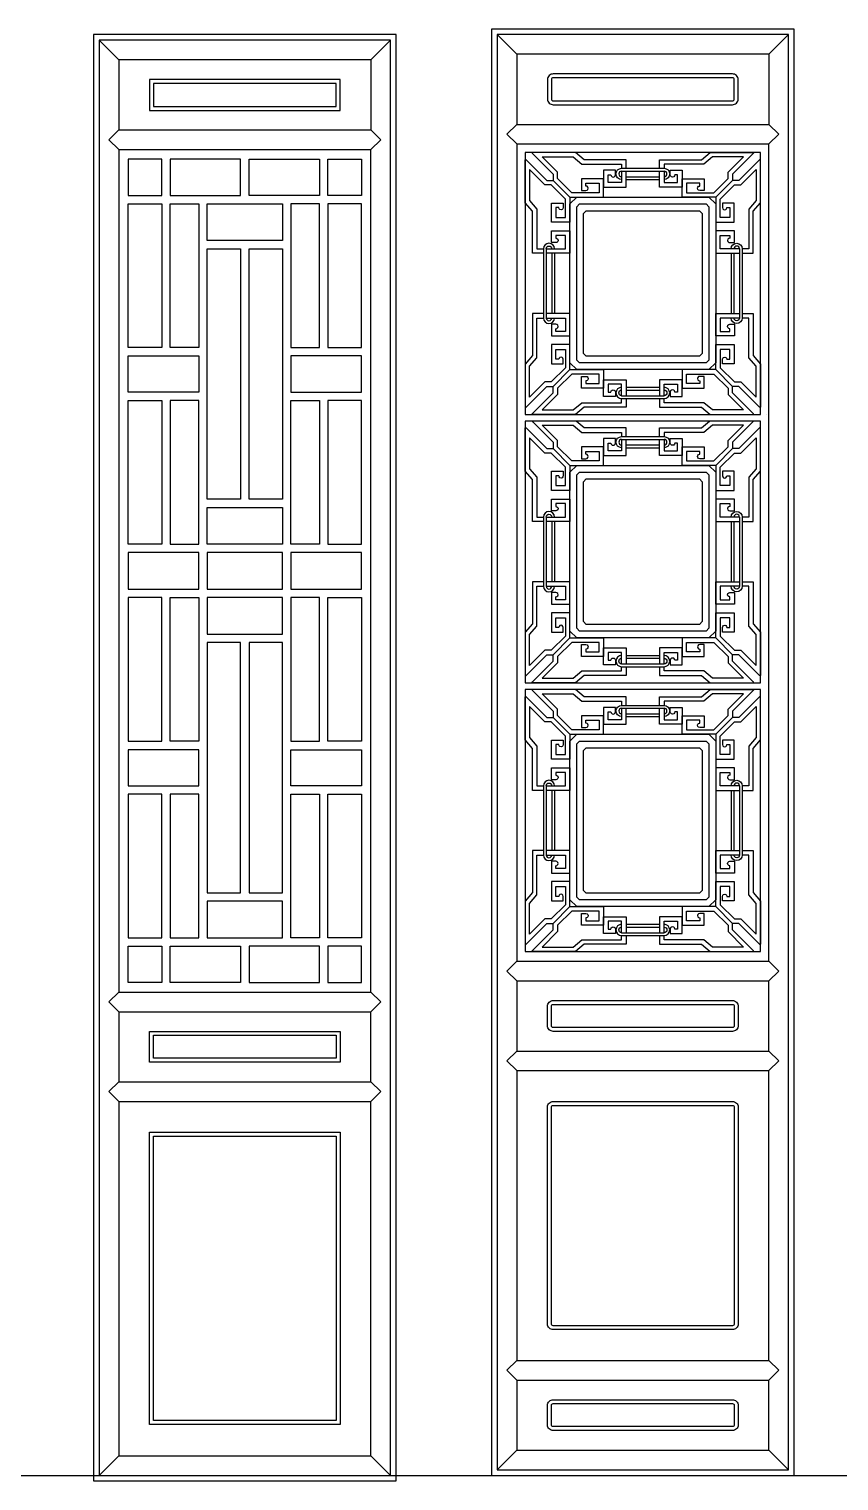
# Model space of a CAD drawing. Extents: x -66030 to 95157, y -13132 to 45879.
# Drawn here: x -35624 to -34179, y 31859 to 34449 of the extents above; entities that cross this region are included whole.
import ezdxf

# ---------------------------------------------------------------- set-up
doc = ezdxf.new("R2010")
doc.units = 0
doc.header["$LTSCALE"] = 100
doc.header["$MEASUREMENT"] = 0
for name, color, linetype in [('3', 11, 'CONTINUOUS'), ('4', 121, 'CONTINUOUS'), ('7', 105, 'CONTINUOUS')]:
    doc.layers.add(name, color=color, linetype=linetype)

msp = doc.modelspace()

# ---------------------------------------------------------------- linework, layer by layer
at = {"layer": '3'}
for p, q in [((-35499.2, 34428.9), (-35464.2, 34393.9)), ((-35014.2, 34393.9), (-34979.2, 34428.9)), ((-34789.2, 34438.9), (-34754.2, 34403.9)), ((-34304.2, 34403.9), (-34269.2, 34438.9)), ((-35464.2, 34268.9), (-35481.7, 34251.4)), ((-35014.2, 34268.9), (-34996.7, 34251.4)), ((-34754.2, 34278.9), (-34771.7, 34261.4)), ((-34304.2, 34278.9), (-34286.7, 34261.4)), ((-35481.7, 34251.4), (-35464.2, 34233.9)), ((-35014.2, 34233.9), (-34996.7, 34251.4)), ((-34771.7, 34261.4), (-34754.2, 34243.9)), ((-34304.2, 34243.9), (-34286.7, 34261.4)), ((-35387.2, 34151.9), (-35387.2, 34216.9)), ((-35372.2, 34216.9), (-35372.2, 34151.9)), ((-35246.7, 34151.9), (-35246.7, 34216.9)), ((-35231.7, 34151.9), (-35231.7, 34216.9)), ((-35106.2, 34216.9), (-35106.2, 34151.9)), ((-35091.2, 34151.9), (-35091.2, 34216.9)), ((-34567.2, 34195.5), (-34491.2, 34195.5)), ((-34559.2, 34185.5), (-34499.2, 34185.5)), ((-34559.2, 34180.5), (-34499.2, 34180.5)), ((-35447.2, 34151.9), (-35387.2, 34151.9)), ((-35447.2, 34136.9), (-35387.2, 34136.9)), ((-35387.2, 34136.9), (-35387.2, 33881)), ((-35372.2, 34151.9), (-35246.7, 34151.9)), ((-35306.2, 34071.9), (-35306.2, 34136.9)), ((-35306.2, 34136.9), (-35172.2, 34136.9)), ((-35106.2, 34151.9), (-35231.7, 34151.9)), ((-35172.2, 34136.9), (-35172.2, 34071.9)), ((-35031.2, 34151.9), (-35091.2, 34151.9)), ((-35091.2, 34136.9), (-35091.2, 33881)), ((-35031.2, 34136.9), (-35091.2, 34136.9)), ((-35172.2, 34071.9), (-35306.2, 34071.9)), ((-34701.7, 34056.9), (-34701.7, 33933.4)), ((-34691.7, 34048.9), (-34691.7, 33941.4)), ((-34686.7, 34048.9), (-34686.7, 33941.4)), ((-34371.7, 34048.9), (-34371.7, 33941.4)), ((-34366.7, 34048.9), (-34366.7, 33941.4)), ((-34356.7, 34056.9), (-34356.7, 33933.4)), ((-35387.2, 33881), (-35447.2, 33881)), ((-35091.2, 33881), (-35031.2, 33881)), ((-35447.2, 33866), (-35321.2, 33866)), ((-35321.2, 33866), (-35321.2, 33801.4)), ((-35031.2, 33866), (-35157.2, 33866)), ((-35157.2, 33866), (-35157.2, 33801.4)), ((-35321.2, 33801.4), (-35447.2, 33801.4)), ((-35157.2, 33801.4), (-35031.2, 33801.4)), ((-34559.2, 33809.9), (-34499.2, 33809.9)), ((-34559.2, 33804.9), (-34499.2, 33804.9)), ((-35447.2, 33786.4), (-35387.2, 33786.4)), ((-35387.2, 33786.4), (-35387.2, 33530.2)), ((-35091.2, 33786.4), (-35091.2, 33530.2)), ((-35031.2, 33786.4), (-35091.2, 33786.4)), ((-34567.2, 33794.9), (-34491.2, 33794.9)), ((-34739.2, 33761.4), (-34319.2, 33761.4)), ((-34319.2, 33749.4), (-34739.2, 33749.4)), ((-34739.2, 33749.4), (-34739.2, 33749.4)), ((-34309.2, 33761.4), (-34309.2, 33761.4)), ((-34567.2, 33717), (-34491.2, 33717)), ((-34559.2, 33707), (-34499.2, 33707)), ((-34559.2, 33702), (-34499.2, 33702)), ((-34701.7, 33578.4), (-34701.7, 33454.9)), ((-34691.7, 33570.4), (-34691.7, 33462.9)), ((-34686.7, 33570.4), (-34686.7, 33462.9)), ((-34371.7, 33570.4), (-34371.7, 33462.9)), ((-34366.7, 33570.4), (-34366.7, 33462.9)), ((-34356.7, 33578.4), (-34356.7, 33454.9)), ((-35387.2, 33530.2), (-35447.2, 33530.2)), ((-35321.2, 33515.2), (-35447.2, 33515.2)), ((-35387.2, 33515.2), (-35387.2, 33515.2)), ((-35321.2, 33449.6), (-35321.2, 33515.2)), ((-35031.2, 33515.2), (-35157.2, 33515.2)), ((-35157.2, 33515.2), (-35157.2, 33449.6)), ((-35091.2, 33530.2), (-35031.2, 33530.2)), ((-35447.2, 33449.6), (-35321.2, 33449.6)), ((-35157.2, 33449.6), (-35031.2, 33449.6)), ((-35387.2, 33434.6), (-35447.2, 33434.6)), ((-35387.2, 33178.4), (-35387.2, 33434.6)), ((-35091.2, 33178.4), (-35091.2, 33434.6)), ((-35091.2, 33434.6), (-35031.2, 33434.6)), ((-34567.2, 33316.4), (-34491.2, 33316.4)), ((-34559.2, 33331.4), (-34499.2, 33331.4)), ((-34559.2, 33326.4), (-34499.2, 33326.4)), ((-34739.2, 33282.9), (-34319.2, 33282.9)), ((-34319.2, 33283.9), (-34319.2, 33283.9)), ((-34319.2, 33270.9), (-34739.2, 33270.9)), ((-34567.2, 33237.5), (-34491.2, 33237.5)), ((-34559.2, 33227.5), (-34499.2, 33227.5)), ((-34559.2, 33222.5), (-34499.2, 33222.5)), ((-35447.2, 33178.4), (-35387.2, 33178.4)), ((-35031.2, 33178.4), (-35091.2, 33178.4)), ((-35321.2, 33163.4), (-35447.2, 33163.4)), ((-35321.2, 33098.9), (-35321.2, 33163.4)), ((-35157.2, 33163.4), (-35031.2, 33163.4)), ((-35157.2, 33098.9), (-35157.2, 33163.4)), ((-35447.2, 33098.9), (-35321.2, 33098.9)), ((-35387.2, 33083.9), (-35447.2, 33083.9)), ((-35387.2, 32827.9), (-35387.2, 33083.9)), ((-35031.2, 33098.9), (-35157.2, 33098.9)), ((-35091.2, 32827.9), (-35091.2, 33083.9)), ((-35091.2, 33083.9), (-35031.2, 33083.9)), ((-34701.7, 33098.9), (-34701.7, 32975.4)), ((-34691.7, 33090.9), (-34691.7, 32983.4)), ((-34686.7, 33090.9), (-34686.7, 32983.4)), ((-34371.7, 33090.9), (-34371.7, 32983.4)), ((-34366.7, 33090.9), (-34366.7, 32983.4)), ((-34356.7, 33098.9), (-34356.7, 32975.4)), ((-35306.2, 32892.9), (-35306.2, 32827.9)), ((-35172.2, 32892.9), (-35306.2, 32892.9)), ((-35172.2, 32827.9), (-35172.2, 32892.9)), ((-34559.2, 32851.9), (-34499.2, 32851.9)), ((-34559.2, 32846.9), (-34499.2, 32846.9)), ((-35447.2, 32827.9), (-35387.2, 32827.9)), ((-35306.2, 32827.9), (-35172.2, 32827.9)), ((-35031.2, 32827.9), (-35091.2, 32827.9)), ((-34567.2, 32836.9), (-34491.2, 32836.9)), ((-35447.2, 32812.9), (-35387.2, 32812.9)), ((-35387.2, 32812.9), (-35387.2, 32747.9)), ((-35372.2, 32812.9), (-35246.7, 32812.9)), ((-35372.2, 32747.9), (-35372.2, 32812.9)), ((-35246.7, 32812.9), (-35246.7, 32747.9)), ((-35106.2, 32812.9), (-35231.7, 32812.9)), ((-35231.7, 32812.9), (-35231.7, 32747.9)), ((-35106.2, 32747.9), (-35106.2, 32812.9)), ((-35091.2, 32812.9), (-35091.2, 32747.9)), ((-35031.2, 32812.9), (-35091.2, 32812.9)), ((-34739.2, 32803.4), (-34319.2, 32803.4)), ((-34771.7, 32768.4), (-34754.2, 32785.9)), ((-34754.2, 32750.9), (-34771.7, 32768.4)), ((-34304.2, 32785.9), (-34286.7, 32768.4)), ((-34304.2, 32750.9), (-34286.7, 32768.4)), ((-35481.7, 32713.4), (-35464.2, 32730.9)), ((-35464.2, 32695.9), (-35481.7, 32713.4)), ((-35014.2, 32730.9), (-34996.7, 32713.4)), ((-35014.2, 32695.9), (-34996.7, 32713.4)), ((-34771.7, 32608.4), (-34754.2, 32625.9)), ((-34754.2, 32590.9), (-34771.7, 32608.4)), ((-34304.2, 32625.9), (-34286.7, 32608.4)), ((-34304.2, 32590.9), (-34286.7, 32608.4)), ((-35481.7, 32553.4), (-35464.2, 32570.9)), ((-35014.2, 32570.9), (-34996.7, 32553.4)), ((-35464.2, 32535.9), (-35481.7, 32553.4)), ((-35014.2, 32535.9), (-34996.7, 32553.4)), ((-34771.7, 32056.4), (-34754.2, 32073.9)), ((-34304.2, 32073.9), (-34286.7, 32056.4)), ((-34754.2, 32038.9), (-34771.7, 32056.4)), ((-34304.2, 32038.9), (-34286.7, 32056.4)), ((-34789.2, 31878.9), (-34754.2, 31913.9)), ((-34304.2, 31913.9), (-34269.2, 31878.9)), ((-35499.2, 31868.9), (-35464.2, 31903.9)), ((-35014.2, 31903.9), (-34979.2, 31868.9))]:
    msp.add_line(p, q, dxfattribs=at)
at = {"layer": '3', "color": 2}
msp.add_line((-66009.4, 31868.9), (90873, 31868.9), dxfattribs=at)
at = {"layer": '3'}
for points in [[(-35499.2, 31868.9), (-34979.2, 31868.9), (-34979.2, 34428.9), (-35499.2, 34428.9)], [(-34789.2, 31878.9), (-34269.2, 31878.9), (-34269.2, 34438.9), (-34789.2, 34438.9)], [(-35409.2, 34303.9), (-35069.2, 34303.9), (-35069.2, 34358.9), (-35409.2, 34358.9)], [(-35402.2, 34310.9), (-35076.2, 34310.9), (-35076.2, 34351.9), (-35402.2, 34351.9)], [(-35372.2, 33881), (-35372.2, 34136.9), (-35321.2, 34136.9), (-35321.2, 33881)], [(-35106.2, 33881), (-35106.2, 34136.9), (-35157.2, 34136.9), (-35157.2, 33881)], [(-34659.2, 34136.9), (-34647.2, 34148.9), (-34411.2, 34148.9), (-34399.2, 34136.9), (-34399.2, 33853.4), (-34411.2, 33841.4), (-34647.2, 33841.4), (-34659.2, 33853.4)], [(-34647.2, 34132), (-34642.2, 34136.9), (-34416.2, 34136.9), (-34411.2, 34132), (-34411.2, 33858.4), (-34416.2, 33853.4), (-34642.2, 33853.4), (-34647.2, 33858.4)], [(-34630.2, 34124.9), (-34428.2, 34124.9), (-34423.2, 34119.9), (-34423.2, 33870.4), (-34428.2, 33865.4), (-34630.2, 33865.4), (-34635.2, 33870.4), (-34635.2, 34119.9)], [(-35306.2, 34056.9), (-35246.7, 34056.9), (-35246.7, 33610.2), (-35306.2, 33610.2)], [(-35231.7, 33610.2), (-35231.7, 34056.9), (-35172.2, 34056.9), (-35172.2, 33610.2)], [(-35321.2, 33786.4), (-35372.2, 33786.4), (-35372.2, 33530.2), (-35321.2, 33530.2)], [(-35157.2, 33786.4), (-35106.2, 33786.4), (-35106.2, 33530.2), (-35157.2, 33530.2)], [(-34659.2, 33658.4), (-34647.2, 33670.4), (-34411.2, 33670.4), (-34399.2, 33658.4), (-34399.2, 33374.9), (-34411.2, 33362.9), (-34647.2, 33362.9), (-34659.2, 33374.9)], [(-34647.2, 33653.5), (-34642.2, 33658.4), (-34416.2, 33658.4), (-34411.2, 33653.5), (-34411.2, 33379.9), (-34416.2, 33374.9), (-34642.2, 33374.9), (-34647.2, 33379.9)], [(-34630.2, 33646.4), (-34428.2, 33646.4), (-34423.2, 33641.4), (-34423.2, 33391.9), (-34428.2, 33386.9), (-34630.2, 33386.9), (-34635.2, 33391.9), (-34635.2, 33641.4)], [(-35306.2, 33530.2), (-35306.2, 33595.2), (-35172.2, 33595.2), (-35172.2, 33530.2)], [(-35172.2, 33449.6), (-35172.2, 33515.2), (-35306.2, 33515.2), (-35306.2, 33449.6)], [(-35321.2, 33178.4), (-35372.2, 33178.4), (-35372.2, 33434.6), (-35321.2, 33434.6)], [(-35306.2, 33434.6), (-35306.2, 33369.6), (-35172.2, 33369.6), (-35172.2, 33434.6)], [(-35157.2, 33178.4), (-35106.2, 33178.4), (-35106.2, 33434.6), (-35157.2, 33434.6)], [(-35306.2, 32907.9), (-35246.7, 32907.9), (-35246.7, 33354.6), (-35306.2, 33354.6)], [(-35231.7, 33354.6), (-35231.7, 32907.9), (-35172.2, 32907.9), (-35172.2, 33354.6)], [(-34659.2, 33178.9), (-34647.2, 33190.9), (-34411.2, 33190.9), (-34399.2, 33178.9), (-34399.2, 32895.4), (-34411.2, 32883.4), (-34647.2, 32883.4), (-34659.2, 32895.4)], [(-34647.2, 33174), (-34642.2, 33178.9), (-34416.2, 33178.9), (-34411.2, 33174), (-34411.2, 32900.4), (-34416.2, 32895.4), (-34642.2, 32895.4), (-34647.2, 32900.4)], [(-34630.2, 33166.9), (-34428.2, 33166.9), (-34423.2, 33161.9), (-34423.2, 32912.4), (-34428.2, 32907.4), (-34630.2, 32907.4), (-34635.2, 32912.4), (-34635.2, 33161.9)], [(-35372.2, 33083.9), (-35372.2, 32827.9), (-35321.2, 32827.9), (-35321.2, 33083.9)], [(-35106.2, 33083.9), (-35106.2, 32827.9), (-35157.2, 32827.9), (-35157.2, 33083.9)], [(-35409.2, 32660.9), (-35069.2, 32660.9), (-35069.2, 32605.9), (-35409.2, 32605.9)], [(-35402.2, 32653.9), (-35076.2, 32653.9), (-35076.2, 32612.9), (-35402.2, 32612.9)], [(-35409.2, 32480.9), (-35069.2, 32480.9), (-35069.2, 31959.6), (-35409.2, 31959.6)], [(-35402.2, 32473.9), (-35076.2, 32473.9), (-35076.2, 31966.6), (-35402.2, 31966.6)]]:
    msp.add_lwpolyline(points, close=True, dxfattribs=at)
for points in [[(-34689.2, 34313.9), (-34369.2, 34313.9, 0.414214), (-34359.2, 34323.9), (-34359.2, 34358.9, 0.414214), (-34369.2, 34368.9), (-34689.2, 34368.9, 0.414214), (-34699.2, 34358.9), (-34699.2, 34323.9, 0.414214)], [(-34689.2, 34320.9), (-34369.2, 34320.9, 0.414214), (-34366.2, 34323.9), (-34366.2, 34358.9, 0.414214), (-34369.2, 34361.9), (-34689.2, 34361.9, 0.414214), (-34692.2, 34358.9), (-34692.2, 34323.9, 0.414214)], [(-34689.2, 32715.9), (-34369.2, 32715.9, -0.414214), (-34359.2, 32705.9), (-34359.2, 32670.9, -0.414214), (-34369.2, 32660.9), (-34689.2, 32660.9, -0.414214), (-34699.2, 32670.9), (-34699.2, 32705.9, -0.414214)], [(-34689.2, 32708.9), (-34369.2, 32708.9, -0.414214), (-34366.2, 32705.9), (-34366.2, 32670.9, -0.414214), (-34369.2, 32667.9), (-34689.2, 32667.9, -0.414214), (-34692.2, 32670.9), (-34692.2, 32705.9, -0.414214)], [(-34689.2, 32535.9), (-34369.2, 32535.9, -0.414214), (-34359.2, 32525.9), (-34359.2, 32138.9, -0.414214), (-34369.2, 32128.9), (-34689.2, 32128.9, -0.414214), (-34699.2, 32138.9), (-34699.2, 32525.9, -0.414214)], [(-34689.2, 32528.9), (-34369.2, 32528.9, -0.414214), (-34366.2, 32525.9), (-34366.2, 32138.9, -0.414214), (-34369.2, 32135.9), (-34689.2, 32135.9, -0.414214), (-34692.2, 32138.9), (-34692.2, 32525.9, -0.414214)], [(-34689.2, 32003.9), (-34369.2, 32003.9, -0.414214), (-34359.2, 31993.9), (-34359.2, 31958.9, -0.414214), (-34369.2, 31948.9), (-34689.2, 31948.9, -0.414214), (-34699.2, 31958.9), (-34699.2, 31993.9, -0.414214)], [(-34689.2, 31996.9), (-34369.2, 31996.9, -0.414214), (-34366.2, 31993.9), (-34366.2, 31958.9, -0.414214), (-34369.2, 31955.9), (-34689.2, 31955.9, -0.414214), (-34692.2, 31958.9), (-34692.2, 31993.9, -0.414214)]]:
    msp.add_lwpolyline(points, format="xyb", close=True, dxfattribs=at)
for points in [[(-34706.7, 34048.9), (-34726.2, 34048.9), (-34726.2, 34123.8), (-34739.2, 34139), (-34739.2, 34215.2, -0.703733), (-34737.4, 34215.8), (-34700.5, 34178.9), (-34689.2, 34178.9), (-34659.2, 34148.9), (-34659.2, 34104.3), (-34692.2, 34104.3), (-34692.2, 34138.5), (-34671.2, 34138.5), (-34671.2, 34130.5, -1.007218), (-34679.2, 34130.5), (-34684.2, 34130.5), (-34684.2, 34113), (-34667.2, 34113), (-34667.2, 34145.6), (-34692.5, 34170.9), (-34703.8, 34170.9), (-34731.2, 34198.3), (-34731.2, 34143.1), (-34718.2, 34127.9), (-34718.2, 34056.9), (-34706.7, 34056.9)], [(-34559.2, 34200.5), (-34559.2, 34215.9), (-34634.1, 34215.9), (-34649.3, 34228.9), (-34725.5, 34228.9, 0.703733), (-34726.1, 34227.1), (-34689.2, 34190.2), (-34689.2, 34178.9), (-34659.2, 34148.9), (-34599.2, 34148.9), (-34599.2, 34181.9), (-34638.8, 34181.9), (-34638.8, 34160.9), (-34630.8, 34160.9, 1.007218), (-34630.8, 34168.9), (-34630.8, 34173.9), (-34607.2, 34173.9), (-34607.2, 34156.9), (-34655.9, 34156.9), (-34681.2, 34182.2), (-34681.2, 34193.6), (-34708.6, 34220.9), (-34653.4, 34220.9), (-34638.2, 34207.9), (-34567.2, 34207.9), (-34567.2, 34200.5)], [(-34499.2, 34200.5), (-34499.2, 34215.9), (-34424.3, 34215.9), (-34409.1, 34228.9), (-34332.9, 34228.9, -0.703733), (-34332.3, 34227.1), (-34369.2, 34190.2), (-34369.2, 34178.9), (-34399.2, 34148.9), (-34459.2, 34148.9), (-34459.2, 34181.9), (-34419.6, 34181.9), (-34419.6, 34160.9), (-34427.6, 34160.9, -1.007218), (-34427.6, 34168.9), (-34427.6, 34173.9), (-34451.2, 34173.9), (-34451.2, 34156.9), (-34402.5, 34156.9), (-34377.2, 34182.2), (-34377.2, 34193.6), (-34349.8, 34220.9), (-34405, 34220.9), (-34420.2, 34207.9), (-34491.2, 34207.9), (-34491.2, 34200.5)], [(-34351.7, 34048.9), (-34332.2, 34048.9), (-34332.2, 34123.8), (-34319.2, 34139), (-34319.2, 34215.2, 0.703733), (-34321, 34215.8), (-34357.9, 34178.9), (-34369.2, 34178.9), (-34399.2, 34148.9), (-34399.2, 34104.3), (-34366.2, 34104.3), (-34366.2, 34138.5), (-34387.2, 34138.5), (-34387.2, 34130.5, 1.007218), (-34379.2, 34130.5), (-34374.2, 34130.5), (-34374.2, 34113), (-34391.2, 34113), (-34391.2, 34145.6), (-34365.9, 34170.9), (-34354.6, 34170.9), (-34327.2, 34198.3), (-34327.2, 34143.1), (-34340.2, 34127.9), (-34340.2, 34056.9), (-34351.7, 34056.9)], [(-34567.2, 34195.5), (-34567.2, 34174.9), (-34591.2, 34174.9), (-34591.2, 34188.9), (-34586.2, 34188.9, 1.007218), (-34578.2, 34188.9), (-34578.2, 34196.9), (-34599.2, 34196.9), (-34599.2, 34166.9), (-34559.2, 34166.9), (-34559.2, 34195.5)], [(-34567.2, 34180.5, -0.989348), (-34567.2, 34200.5), (-34491.2, 34200.5, -0.989348), (-34491.2, 34180.5)], [(-34567.2, 34195.5, 0.984064), (-34567.1, 34185.5)], [(-34491.2, 34195.5), (-34491.2, 34174.9), (-34467.2, 34174.9), (-34467.2, 34188.9), (-34472.2, 34188.9, -1.007218), (-34480.2, 34188.9), (-34480.2, 34196.9), (-34459.2, 34196.9), (-34459.2, 34166.9), (-34499.2, 34166.9), (-34499.2, 34195.5)], [(-34491.2, 34185.5, 0.983979), (-34491.2, 34195.5)], [(-34701.7, 34056.9), (-34667.2, 34056.9), (-34667.2, 34080.9), (-34684.4, 34080.9), (-34684.4, 34075.9, -1.007218), (-34684.4, 34067.9), (-34692.4, 34067.9), (-34692.4, 34088.9), (-34659.2, 34088.9), (-34659.2, 34048.9), (-34701.7, 34048.9)], [(-34356.7, 34056.9), (-34391.2, 34056.9), (-34391.2, 34080.9), (-34373.9, 34080.9), (-34373.9, 34075.9, 1.007218), (-34373.9, 34067.9), (-34365.9, 34067.9), (-34365.9, 34088.9), (-34399.2, 34088.9), (-34399.2, 34048.9), (-34356.7, 34048.9)], [(-34686.7, 34056.9, 0.989348), (-34706.7, 34056.9), (-34706.7, 33933.4, 0.989348), (-34686.7, 33933.4)], [(-34701.7, 34056.9, -0.984064), (-34691.7, 34056.9)], [(-34371.7, 34056.9, -0.989348), (-34351.7, 34056.9), (-34351.7, 33933.4, -0.989348), (-34371.7, 33933.4)], [(-34356.7, 34056.9, 0.984064), (-34366.7, 34056.9)], [(-34706.7, 33941.4), (-34726.2, 33941.4), (-34726.2, 33866.5), (-34739.2, 33851.3), (-34739.2, 33775.1, 0.703733), (-34737.4, 33774.5), (-34700.5, 33811.4), (-34689.2, 33811.4), (-34659.2, 33841.4), (-34659.2, 33886), (-34692.2, 33886), (-34692.2, 33851.8), (-34671.2, 33851.8), (-34671.2, 33859.8, 1.007218), (-34679.2, 33859.8), (-34684.2, 33859.8), (-34684.2, 33877.4), (-34667.2, 33877.4), (-34667.2, 33844.7), (-34692.5, 33819.4), (-34703.8, 33819.4), (-34731.2, 33792.1), (-34731.2, 33847.3), (-34718.2, 33862.5), (-34718.2, 33933.4), (-34706.7, 33933.4)], [(-34701.7, 33933.4), (-34667.2, 33933.4), (-34667.2, 33909.4), (-34684.4, 33909.4), (-34684.4, 33914.4, 1.007218), (-34684.4, 33922.4), (-34692.4, 33922.4), (-34692.4, 33901.4), (-34659.2, 33901.4), (-34659.2, 33941.4), (-34701.7, 33941.4)], [(-34701.7, 33933.4, 0.984064), (-34691.7, 33933.5)], [(-34356.7, 33933.4), (-34391.2, 33933.4), (-34391.2, 33909.4), (-34373.9, 33909.4), (-34373.9, 33914.4, -1.007218), (-34373.9, 33922.4), (-34365.9, 33922.4), (-34365.9, 33901.4), (-34399.2, 33901.4), (-34399.2, 33941.4), (-34356.7, 33941.4)], [(-34351.7, 33941.4), (-34332.2, 33941.4), (-34332.2, 33866.5), (-34319.2, 33851.3), (-34319.2, 33775.1, -0.703733), (-34321, 33774.5), (-34357.9, 33811.4), (-34369.2, 33811.4), (-34399.2, 33841.4), (-34399.2, 33886), (-34366.2, 33886), (-34366.2, 33851.8), (-34387.2, 33851.8), (-34387.2, 33859.8, -1.007218), (-34379.2, 33859.8), (-34374.2, 33859.8), (-34374.2, 33877.4), (-34391.2, 33877.4), (-34391.2, 33844.7), (-34365.9, 33819.4), (-34354.6, 33819.4), (-34327.2, 33792.1), (-34327.2, 33847.3), (-34340.2, 33862.5), (-34340.2, 33933.4), (-34351.7, 33933.4)], [(-34356.7, 33933.4, -0.984064), (-34366.7, 33933.5)], [(-34559.2, 33789.9), (-34559.2, 33774.4), (-34634.1, 33774.4), (-34649.3, 33761.4), (-34725.5, 33761.4, -0.703733), (-34726.1, 33763.2), (-34689.2, 33800.1), (-34689.2, 33811.4), (-34659.2, 33841.4), (-34599.2, 33841.4), (-34599.2, 33808.4), (-34638.8, 33808.4), (-34638.8, 33829.4), (-34630.8, 33829.4, -1.007218), (-34630.8, 33821.4), (-34630.8, 33816.4), (-34607.2, 33816.4), (-34607.2, 33833.4), (-34655.9, 33833.4), (-34681.2, 33808.1), (-34681.2, 33796.8), (-34708.6, 33769.4), (-34653.4, 33769.4), (-34638.2, 33782.4), (-34567.2, 33782.4), (-34567.2, 33789.9)], [(-34499.2, 33789.9), (-34499.2, 33774.4), (-34424.3, 33774.4), (-34409.1, 33761.4), (-34332.9, 33761.4, 0.703733), (-34332.3, 33763.2), (-34369.2, 33800.1), (-34369.2, 33811.4), (-34399.2, 33841.4), (-34459.2, 33841.4), (-34459.2, 33808.4), (-34419.6, 33808.4), (-34419.6, 33829.4), (-34427.6, 33829.4, 1.007218), (-34427.6, 33821.4), (-34427.6, 33816.4), (-34451.2, 33816.4), (-34451.2, 33833.4), (-34402.5, 33833.4), (-34377.2, 33808.1), (-34377.2, 33796.8), (-34349.8, 33769.4), (-34405, 33769.4), (-34420.2, 33782.4), (-34491.2, 33782.4), (-34491.2, 33789.9)], [(-34567.2, 33794.9), (-34567.2, 33815.4), (-34591.2, 33815.4), (-34591.2, 33801.4), (-34586.2, 33801.4, -1.007218), (-34578.2, 33801.4), (-34578.2, 33793.4), (-34599.2, 33793.4), (-34599.2, 33823.4), (-34559.2, 33823.4), (-34559.2, 33794.9)], [(-34567.2, 33809.9, 0.989348), (-34567.2, 33789.9), (-34491.2, 33789.9, 0.989348), (-34491.2, 33809.9)], [(-34567.2, 33794.9, -0.984064), (-34567.1, 33804.9)], [(-34491.2, 33794.9), (-34491.2, 33815.4), (-34467.2, 33815.4), (-34467.2, 33801.4), (-34472.2, 33801.4, 1.007218), (-34480.2, 33801.4), (-34480.2, 33793.4), (-34459.2, 33793.4), (-34459.2, 33823.4), (-34499.2, 33823.4), (-34499.2, 33794.9)], [(-34491.2, 33804.9, -0.983979), (-34491.2, 33794.9)], [(-34726.5, 33749.4, 0.232097), (-34726.1, 33748.6), (-34689.2, 33711.7), (-34689.2, 33700.4), (-34659.2, 33670.4), (-34599.2, 33670.4), (-34599.2, 33703.4), (-34638.8, 33703.4), (-34638.8, 33682.4), (-34630.8, 33682.4, 1.007218), (-34630.8, 33690.4), (-34630.8, 33695.4), (-34607.2, 33695.4), (-34607.2, 33678.4), (-34655.9, 33678.4), (-34681.2, 33703.7), (-34681.2, 33715.1), (-34708.6, 33742.4), (-34653.4, 33742.4), (-34638.2, 33729.4), (-34567.2, 33729.4), (-34567.2, 33722)], [(-34331.9, 33749.4, -0.232097), (-34332.3, 33748.6), (-34369.2, 33711.7), (-34369.2, 33700.4), (-34399.2, 33670.4), (-34459.2, 33670.4), (-34459.2, 33703.4), (-34419.6, 33703.4), (-34419.6, 33682.4), (-34427.6, 33682.4, -1.007218), (-34427.6, 33690.4), (-34427.6, 33695.4), (-34451.2, 33695.4), (-34451.2, 33678.4), (-34402.5, 33678.4), (-34377.2, 33703.7), (-34377.2, 33715.1), (-34349.8, 33742.4), (-34405, 33742.4), (-34420.2, 33729.4), (-34491.2, 33729.4), (-34491.2, 33722)], [(-34706.7, 33570.4), (-34726.2, 33570.4), (-34726.2, 33645.3), (-34739.2, 33660.5), (-34739.2, 33736.7, -0.703733), (-34737.4, 33737.3), (-34700.5, 33700.4), (-34689.2, 33700.4), (-34659.2, 33670.4), (-34659.2, 33625.8), (-34692.2, 33625.8), (-34692.2, 33660), (-34671.2, 33660), (-34671.2, 33652, -1.007218), (-34679.2, 33652), (-34684.2, 33652), (-34684.2, 33634.5), (-34667.2, 33634.5), (-34667.2, 33667.1), (-34692.5, 33692.4), (-34703.8, 33692.4), (-34731.2, 33719.8), (-34731.2, 33664.6), (-34718.2, 33649.4), (-34718.2, 33578.4), (-34706.7, 33578.4)], [(-34567.2, 33702, -0.989348), (-34567.2, 33722), (-34491.2, 33722, -0.989348), (-34491.2, 33702)], [(-34351.7, 33570.4), (-34332.2, 33570.4), (-34332.2, 33645.3), (-34319.2, 33660.5), (-34319.2, 33736.7, 0.703733), (-34321, 33737.3), (-34357.9, 33700.4), (-34369.2, 33700.4), (-34399.2, 33670.4), (-34399.2, 33625.8), (-34366.2, 33625.8), (-34366.2, 33660), (-34387.2, 33660), (-34387.2, 33652, 1.007218), (-34379.2, 33652), (-34374.2, 33652), (-34374.2, 33634.5), (-34391.2, 33634.5), (-34391.2, 33667.1), (-34365.9, 33692.4), (-34354.6, 33692.4), (-34327.2, 33719.8), (-34327.2, 33664.6), (-34340.2, 33649.4), (-34340.2, 33578.4), (-34351.7, 33578.4)], [(-34567.2, 33717), (-34567.2, 33696.4), (-34591.2, 33696.4), (-34591.2, 33710.4), (-34586.2, 33710.4, 1.007218), (-34578.2, 33710.4), (-34578.2, 33718.4), (-34599.2, 33718.4), (-34599.2, 33688.4), (-34559.2, 33688.4), (-34559.2, 33717)], [(-34567.2, 33717, 0.984064), (-34567.1, 33707)], [(-34491.2, 33717), (-34491.2, 33696.4), (-34467.2, 33696.4), (-34467.2, 33710.4), (-34472.2, 33710.4, -1.007218), (-34480.2, 33710.4), (-34480.2, 33718.4), (-34459.2, 33718.4), (-34459.2, 33688.4), (-34499.2, 33688.4), (-34499.2, 33717)], [(-34491.2, 33707, 0.983979), (-34491.2, 33717)], [(-34701.7, 33578.4), (-34667.2, 33578.4), (-34667.2, 33602.4), (-34684.4, 33602.4), (-34684.4, 33597.4, -1.007218), (-34684.4, 33589.4), (-34692.4, 33589.4), (-34692.4, 33610.4), (-34659.2, 33610.4), (-34659.2, 33570.4), (-34701.7, 33570.4)], [(-34356.7, 33578.4), (-34391.2, 33578.4), (-34391.2, 33602.4), (-34373.9, 33602.4), (-34373.9, 33597.4, 1.007218), (-34373.9, 33589.4), (-34365.9, 33589.4), (-34365.9, 33610.4), (-34399.2, 33610.4), (-34399.2, 33570.4), (-34356.7, 33570.4)], [(-34686.7, 33578.4, 0.989348), (-34706.7, 33578.4), (-34706.7, 33454.9, 0.989348), (-34686.7, 33454.9)], [(-34701.7, 33578.4, -0.984064), (-34691.7, 33578.4)], [(-34371.7, 33578.4, -0.989348), (-34351.7, 33578.4), (-34351.7, 33454.9, -0.989348), (-34371.7, 33454.9)], [(-34356.7, 33578.4, 0.984064), (-34366.7, 33578.4)], [(-34706.7, 33462.9), (-34726.2, 33462.9), (-34726.2, 33388), (-34739.2, 33372.8), (-34739.2, 33296.6, 0.703733), (-34737.4, 33296), (-34700.5, 33332.9), (-34689.2, 33332.9), (-34659.2, 33362.9), (-34659.2, 33407.5), (-34692.2, 33407.5), (-34692.2, 33373.3), (-34671.2, 33373.3), (-34671.2, 33381.3, 1.007218), (-34679.2, 33381.3), (-34684.2, 33381.3), (-34684.2, 33398.9), (-34667.2, 33398.9), (-34667.2, 33366.2), (-34692.5, 33340.9), (-34703.8, 33340.9), (-34731.2, 33313.6), (-34731.2, 33368.8), (-34718.2, 33384), (-34718.2, 33454.9), (-34706.7, 33454.9)], [(-34701.7, 33454.9), (-34667.2, 33454.9), (-34667.2, 33430.9), (-34684.4, 33430.9), (-34684.4, 33435.9, 1.007218), (-34684.4, 33443.9), (-34692.4, 33443.9), (-34692.4, 33422.9), (-34659.2, 33422.9), (-34659.2, 33462.9), (-34701.7, 33462.9)], [(-34351.7, 33462.9), (-34332.2, 33462.9), (-34332.2, 33388), (-34319.2, 33372.8), (-34319.2, 33296.6, -0.703733), (-34321, 33296), (-34357.9, 33332.9), (-34369.2, 33332.9), (-34399.2, 33362.9), (-34399.2, 33407.5), (-34366.2, 33407.5), (-34366.2, 33373.3), (-34387.2, 33373.3), (-34387.2, 33381.3, -1.007218), (-34379.2, 33381.3), (-34374.2, 33381.3), (-34374.2, 33398.9), (-34391.2, 33398.9), (-34391.2, 33366.2), (-34365.9, 33340.9), (-34354.6, 33340.9), (-34327.2, 33313.6), (-34327.2, 33368.8), (-34340.2, 33384), (-34340.2, 33454.9), (-34351.7, 33454.9)], [(-34356.7, 33454.9), (-34391.2, 33454.9), (-34391.2, 33430.9), (-34373.9, 33430.9), (-34373.9, 33435.9, -1.007218), (-34373.9, 33443.9), (-34365.9, 33443.9), (-34365.9, 33422.9), (-34399.2, 33422.9), (-34399.2, 33462.9), (-34356.7, 33462.9)], [(-34701.7, 33454.9, 0.984064), (-34691.7, 33455)], [(-34356.7, 33454.9, -0.984064), (-34366.7, 33455)], [(-34559.2, 33311.4), (-34559.2, 33295.9), (-34634.1, 33295.9), (-34649.3, 33282.9), (-34725.5, 33282.9, -0.703733), (-34726.1, 33284.7), (-34689.2, 33321.6), (-34689.2, 33332.9), (-34659.2, 33362.9), (-34599.2, 33362.9), (-34599.2, 33329.9), (-34638.8, 33329.9), (-34638.8, 33350.9), (-34630.8, 33350.9, -1.007218), (-34630.8, 33342.9), (-34630.8, 33337.9), (-34607.2, 33337.9), (-34607.2, 33354.9), (-34655.9, 33354.9), (-34681.2, 33329.6), (-34681.2, 33318.3), (-34708.6, 33290.9), (-34653.4, 33290.9), (-34638.2, 33303.9), (-34567.2, 33303.9), (-34567.2, 33311.4)], [(-34499.2, 33311.4), (-34499.2, 33295.9), (-34424.3, 33295.9), (-34409.1, 33282.9), (-34332.9, 33282.9, 0.703733), (-34332.3, 33284.7), (-34369.2, 33321.6), (-34369.2, 33332.9), (-34399.2, 33362.9), (-34459.2, 33362.9), (-34459.2, 33329.9), (-34419.6, 33329.9), (-34419.6, 33350.9), (-34427.6, 33350.9, 1.007218), (-34427.6, 33342.9), (-34427.6, 33337.9), (-34451.2, 33337.9), (-34451.2, 33354.9), (-34402.5, 33354.9), (-34377.2, 33329.6), (-34377.2, 33318.3), (-34349.8, 33290.9), (-34405, 33290.9), (-34420.2, 33303.9), (-34491.2, 33303.9), (-34491.2, 33311.4)], [(-34567.2, 33316.4), (-34567.2, 33336.9), (-34591.2, 33336.9), (-34591.2, 33322.9), (-34586.2, 33322.9, -1.007218), (-34578.2, 33322.9), (-34578.2, 33314.9), (-34599.2, 33314.9), (-34599.2, 33344.9), (-34559.2, 33344.9), (-34559.2, 33316.4)], [(-34491.2, 33316.4), (-34491.2, 33336.9), (-34467.2, 33336.9), (-34467.2, 33322.9), (-34472.2, 33322.9, 1.007218), (-34480.2, 33322.9), (-34480.2, 33314.9), (-34459.2, 33314.9), (-34459.2, 33344.9), (-34499.2, 33344.9), (-34499.2, 33316.4)], [(-34567.2, 33331.4, 0.989348), (-34567.2, 33311.4), (-34491.2, 33311.4, 0.989348), (-34491.2, 33331.4)], [(-34567.2, 33316.4, -0.984064), (-34567.1, 33326.4)], [(-34491.2, 33326.4, -0.983979), (-34491.2, 33316.4)], [(-34706.7, 33090.9), (-34726.2, 33090.9), (-34726.2, 33165.8), (-34739.2, 33181), (-34739.2, 33257.2, -0.703733), (-34737.4, 33257.8), (-34700.5, 33220.9), (-34689.2, 33220.9), (-34659.2, 33190.9), (-34659.2, 33146.3), (-34692.2, 33146.3), (-34692.2, 33180.5), (-34671.2, 33180.5), (-34671.2, 33172.5, -1.007218), (-34679.2, 33172.5), (-34684.2, 33172.5), (-34684.2, 33155), (-34667.2, 33155), (-34667.2, 33187.6), (-34692.5, 33212.9), (-34703.8, 33212.9), (-34731.2, 33240.3), (-34731.2, 33185.1), (-34718.2, 33169.9), (-34718.2, 33098.9), (-34706.7, 33098.9)], [(-34559.2, 33242.5), (-34559.2, 33257.9), (-34634.1, 33257.9), (-34649.3, 33270.9), (-34725.5, 33270.9, 0.703733), (-34726.1, 33269.1), (-34689.2, 33232.2), (-34689.2, 33220.9), (-34659.2, 33190.9), (-34599.2, 33190.9), (-34599.2, 33223.9), (-34638.8, 33223.9), (-34638.8, 33202.9), (-34630.8, 33202.9, 1.007218), (-34630.8, 33210.9), (-34630.8, 33215.9), (-34607.2, 33215.9), (-34607.2, 33198.9), (-34655.9, 33198.9), (-34681.2, 33224.2), (-34681.2, 33235.6), (-34708.6, 33262.9), (-34653.4, 33262.9), (-34638.2, 33249.9), (-34567.2, 33249.9), (-34567.2, 33242.5)], [(-34499.2, 33242.5), (-34499.2, 33257.9), (-34424.3, 33257.9), (-34409.1, 33270.9), (-34332.9, 33270.9, -0.703733), (-34332.3, 33269.1), (-34369.2, 33232.2), (-34369.2, 33220.9), (-34399.2, 33190.9), (-34459.2, 33190.9), (-34459.2, 33223.9), (-34419.6, 33223.9), (-34419.6, 33202.9), (-34427.6, 33202.9, -1.007218), (-34427.6, 33210.9), (-34427.6, 33215.9), (-34451.2, 33215.9), (-34451.2, 33198.9), (-34402.5, 33198.9), (-34377.2, 33224.2), (-34377.2, 33235.6), (-34349.8, 33262.9), (-34405, 33262.9), (-34420.2, 33249.9), (-34491.2, 33249.9), (-34491.2, 33242.5)], [(-34351.7, 33090.9), (-34332.2, 33090.9), (-34332.2, 33165.8), (-34319.2, 33181), (-34319.2, 33257.2, 0.703733), (-34321, 33257.8), (-34357.9, 33220.9), (-34369.2, 33220.9), (-34399.2, 33190.9), (-34399.2, 33146.3), (-34366.2, 33146.3), (-34366.2, 33180.5), (-34387.2, 33180.5), (-34387.2, 33172.5, 1.007218), (-34379.2, 33172.5), (-34374.2, 33172.5), (-34374.2, 33155), (-34391.2, 33155), (-34391.2, 33187.6), (-34365.9, 33212.9), (-34354.6, 33212.9), (-34327.2, 33240.3), (-34327.2, 33185.1), (-34340.2, 33169.9), (-34340.2, 33098.9), (-34351.7, 33098.9)], [(-34567.2, 33237.5), (-34567.2, 33216.9), (-34591.2, 33216.9), (-34591.2, 33230.9), (-34586.2, 33230.9, 1.007218), (-34578.2, 33230.9), (-34578.2, 33238.9), (-34599.2, 33238.9), (-34599.2, 33208.9), (-34559.2, 33208.9), (-34559.2, 33237.5)], [(-34567.2, 33222.5, -0.989348), (-34567.2, 33242.5), (-34491.2, 33242.5, -0.989348), (-34491.2, 33222.5)], [(-34567.2, 33237.5, 0.984064), (-34567.1, 33227.5)], [(-34491.2, 33237.5), (-34491.2, 33216.9), (-34467.2, 33216.9), (-34467.2, 33230.9), (-34472.2, 33230.9, -1.007218), (-34480.2, 33230.9), (-34480.2, 33238.9), (-34459.2, 33238.9), (-34459.2, 33208.9), (-34499.2, 33208.9), (-34499.2, 33237.5)], [(-34491.2, 33227.5, 0.983979), (-34491.2, 33237.5)], [(-34701.7, 33098.9), (-34667.2, 33098.9), (-34667.2, 33122.9), (-34684.4, 33122.9), (-34684.4, 33117.9, -1.007218), (-34684.4, 33109.9), (-34692.4, 33109.9), (-34692.4, 33130.9), (-34659.2, 33130.9), (-34659.2, 33090.9), (-34701.7, 33090.9)], [(-34356.7, 33098.9), (-34391.2, 33098.9), (-34391.2, 33122.9), (-34373.9, 33122.9), (-34373.9, 33117.9, 1.007218), (-34373.9, 33109.9), (-34365.9, 33109.9), (-34365.9, 33130.9), (-34399.2, 33130.9), (-34399.2, 33090.9), (-34356.7, 33090.9)], [(-34686.7, 33098.9, 0.989348), (-34706.7, 33098.9), (-34706.7, 32975.4, 0.989348), (-34686.7, 32975.4)], [(-34701.7, 33098.9, -0.984064), (-34691.7, 33098.9)], [(-34371.7, 33098.9, -0.989348), (-34351.7, 33098.9), (-34351.7, 32975.4, -0.989348), (-34371.7, 32975.4)], [(-34356.7, 33098.9, 0.984064), (-34366.7, 33098.9)], [(-34706.7, 32983.4), (-34726.2, 32983.4), (-34726.2, 32908.5), (-34739.2, 32893.3), (-34739.2, 32817.1, 0.703733), (-34737.4, 32816.5), (-34700.5, 32853.4), (-34689.2, 32853.4), (-34659.2, 32883.4), (-34659.2, 32928), (-34692.2, 32928), (-34692.2, 32893.8), (-34671.2, 32893.8), (-34671.2, 32901.8, 1.007218), (-34679.2, 32901.8), (-34684.2, 32901.8), (-34684.2, 32919.4), (-34667.2, 32919.4), (-34667.2, 32886.7), (-34692.5, 32861.4), (-34703.8, 32861.4), (-34731.2, 32834.1), (-34731.2, 32889.3), (-34718.2, 32904.5), (-34718.2, 32975.4), (-34706.7, 32975.4)], [(-34701.7, 32975.4), (-34667.2, 32975.4), (-34667.2, 32951.4), (-34684.4, 32951.4), (-34684.4, 32956.4, 1.007218), (-34684.4, 32964.4), (-34692.4, 32964.4), (-34692.4, 32943.4), (-34659.2, 32943.4), (-34659.2, 32983.4), (-34701.7, 32983.4)], [(-34701.7, 32975.4, 0.984064), (-34691.7, 32975.5)], [(-34351.7, 32983.4), (-34332.2, 32983.4), (-34332.2, 32908.5), (-34319.2, 32893.3), (-34319.2, 32817.1, -0.703733), (-34321, 32816.5), (-34357.9, 32853.4), (-34369.2, 32853.4), (-34399.2, 32883.4), (-34399.2, 32928), (-34366.2, 32928), (-34366.2, 32893.8), (-34387.2, 32893.8), (-34387.2, 32901.8, -1.007218), (-34379.2, 32901.8), (-34374.2, 32901.8), (-34374.2, 32919.4), (-34391.2, 32919.4), (-34391.2, 32886.7), (-34365.9, 32861.4), (-34354.6, 32861.4), (-34327.2, 32834.1), (-34327.2, 32889.3), (-34340.2, 32904.5), (-34340.2, 32975.4), (-34351.7, 32975.4)], [(-34356.7, 32975.4), (-34391.2, 32975.4), (-34391.2, 32951.4), (-34373.9, 32951.4), (-34373.9, 32956.4, -1.007218), (-34373.9, 32964.4), (-34365.9, 32964.4), (-34365.9, 32943.4), (-34399.2, 32943.4), (-34399.2, 32983.4), (-34356.7, 32983.4)], [(-34356.7, 32975.4, -0.984064), (-34366.7, 32975.5)], [(-34559.2, 32831.9), (-34559.2, 32816.4), (-34634.1, 32816.4), (-34649.3, 32803.4), (-34725.5, 32803.4, -0.703733), (-34726.1, 32805.2), (-34689.2, 32842.1), (-34689.2, 32853.4), (-34659.2, 32883.4), (-34599.2, 32883.4), (-34599.2, 32850.4), (-34638.8, 32850.4), (-34638.8, 32871.4), (-34630.8, 32871.4, -1.007218), (-34630.8, 32863.4), (-34630.8, 32858.4), (-34607.2, 32858.4), (-34607.2, 32875.4), (-34655.9, 32875.4), (-34681.2, 32850.1), (-34681.2, 32838.8), (-34708.6, 32811.4), (-34653.4, 32811.4), (-34638.2, 32824.4), (-34567.2, 32824.4), (-34567.2, 32831.9)], [(-34499.2, 32831.9), (-34499.2, 32816.4), (-34424.3, 32816.4), (-34409.1, 32803.4), (-34332.9, 32803.4, 0.703733), (-34332.3, 32805.2), (-34369.2, 32842.1), (-34369.2, 32853.4), (-34399.2, 32883.4), (-34459.2, 32883.4), (-34459.2, 32850.4), (-34419.6, 32850.4), (-34419.6, 32871.4), (-34427.6, 32871.4, 1.007218), (-34427.6, 32863.4), (-34427.6, 32858.4), (-34451.2, 32858.4), (-34451.2, 32875.4), (-34402.5, 32875.4), (-34377.2, 32850.1), (-34377.2, 32838.8), (-34349.8, 32811.4), (-34405, 32811.4), (-34420.2, 32824.4), (-34491.2, 32824.4), (-34491.2, 32831.9)], [(-34567.2, 32836.9), (-34567.2, 32857.4), (-34591.2, 32857.4), (-34591.2, 32843.4), (-34586.2, 32843.4, -1.007218), (-34578.2, 32843.4), (-34578.2, 32835.4), (-34599.2, 32835.4), (-34599.2, 32865.4), (-34559.2, 32865.4), (-34559.2, 32836.9)], [(-34567.2, 32851.9, 0.989348), (-34567.2, 32831.9), (-34491.2, 32831.9, 0.989348), (-34491.2, 32851.9)], [(-34567.2, 32836.9, -0.984064), (-34567.1, 32846.9)], [(-34491.2, 32836.9), (-34491.2, 32857.4), (-34467.2, 32857.4), (-34467.2, 32843.4), (-34472.2, 32843.4, 1.007218), (-34480.2, 32843.4), (-34480.2, 32835.4), (-34459.2, 32835.4), (-34459.2, 32865.4), (-34499.2, 32865.4), (-34499.2, 32836.9)], [(-34491.2, 32846.9, -0.983979), (-34491.2, 32836.9)]]:
    msp.add_lwpolyline(points, format="xyb", dxfattribs=at)
for points in [[(-34559.2, 33722), (-34559.2, 33737.4), (-34634.1, 33737.4), (-34648.1, 33749.4)], [(-34499.2, 33722), (-34499.2, 33737.4), (-34424.3, 33737.4), (-34410.3, 33749.4)]]:
    msp.add_lwpolyline(points, dxfattribs=at)
at = {"layer": '4'}
for points in [[(-34799.2, 31868.9), (-34259.2, 31868.9), (-34259.2, 34448.9), (-34799.2, 34448.9)], [(-35509.2, 31858.9), (-34969.2, 31858.9), (-34969.2, 34438.9), (-35509.2, 34438.9)]]:
    msp.add_lwpolyline(points, close=True, dxfattribs=at)
at = {"layer": '7'}
for p, q in [((-34304.2, 34403.9), (-34754.2, 34403.9)), ((-34754.2, 34403.9), (-34754.2, 34278.9)), ((-34304.2, 34403.9), (-34304.2, 34278.9)), ((-35014.2, 34393.9), (-35464.2, 34393.9)), ((-35464.2, 34393.9), (-35464.2, 34268.9)), ((-35014.2, 34393.9), (-35014.2, 34268.9)), ((-35464.2, 34268.9), (-35014.2, 34268.9)), ((-34754.2, 34278.9), (-34304.2, 34278.9)), ((-34754.2, 34243.9), (-34754.2, 32785.9)), ((-34754.2, 34243.9), (-34304.2, 34243.9)), ((-34304.2, 32785.9), (-34304.2, 34243.9)), ((-35464.2, 34233.9), (-35464.2, 32730.9)), ((-35464.2, 34233.9), (-35014.2, 34233.9)), ((-35387.2, 34216.9), (-35447.2, 34216.9)), ((-35447.2, 34216.9), (-35447.2, 34151.9)), ((-35246.7, 34216.9), (-35372.2, 34216.9)), ((-35231.7, 34216.9), (-35106.2, 34216.9)), ((-35091.2, 34216.9), (-35031.2, 34216.9)), ((-35031.2, 34216.9), (-35031.2, 34151.9)), ((-35014.2, 32730.9), (-35014.2, 34233.9)), ((-34319.2, 34228.9), (-34739.2, 34228.9)), ((-34739.2, 34228.9), (-34739.2, 33761.4)), ((-34319.2, 33761.4), (-34319.2, 34228.9)), ((-35447.2, 33881), (-35447.2, 34136.9)), ((-35031.2, 33881), (-35031.2, 34136.9)), ((-35447.2, 33801.4), (-35447.2, 33866)), ((-35031.2, 33801.4), (-35031.2, 33866)), ((-35447.2, 33530.2), (-35447.2, 33786.4)), ((-35031.2, 33530.2), (-35031.2, 33786.4)), ((-34739.2, 33749.4), (-34739.2, 33282.9)), ((-34319.2, 33761.4), (-34319.2, 33761.4)), ((-34319.2, 33282.9), (-34319.2, 33749.4)), ((-35447.2, 33515.2), (-35447.2, 33449.6)), ((-35031.2, 33449.6), (-35031.2, 33515.2)), ((-35447.2, 33434.6), (-35447.2, 33178.4)), ((-35031.2, 33434.6), (-35031.2, 33178.4)), ((-34739.2, 33270.9), (-34739.2, 32803.4)), ((-34319.2, 32803.4), (-34319.2, 33270.9)), ((-35447.2, 33163.4), (-35447.2, 33098.9)), ((-35031.2, 33163.4), (-35031.2, 33098.9)), ((-35447.2, 33083.9), (-35447.2, 32827.9)), ((-35031.2, 33083.9), (-35031.2, 32827.9)), ((-35447.2, 32747.9), (-35447.2, 32812.9)), ((-35031.2, 32747.9), (-35031.2, 32812.9)), ((-34754.2, 32785.9), (-34304.2, 32785.9)), ((-35387.2, 32747.9), (-35447.2, 32747.9)), ((-35246.7, 32747.9), (-35372.2, 32747.9)), ((-35231.7, 32747.9), (-35106.2, 32747.9)), ((-35091.2, 32747.9), (-35031.2, 32747.9)), ((-34754.2, 32750.9), (-34304.2, 32750.9)), ((-34754.2, 32750.9), (-34754.2, 32625.9)), ((-34304.2, 32625.9), (-34304.2, 32750.9)), ((-35464.2, 32730.9), (-35014.2, 32730.9)), ((-35464.2, 32695.9), (-35014.2, 32695.9)), ((-35464.2, 32695.9), (-35464.2, 32570.9)), ((-35014.2, 32570.9), (-35014.2, 32695.9)), ((-34754.2, 32625.9), (-34304.2, 32625.9)), ((-34754.2, 32590.9), (-34304.2, 32590.9)), ((-34754.2, 32590.9), (-34754.2, 32073.9)), ((-34304.2, 32073.9), (-34304.2, 32590.9)), ((-35464.2, 32570.9), (-35014.2, 32570.9)), ((-35464.2, 32535.9), (-35014.2, 32535.9)), ((-35464.2, 32535.9), (-35464.2, 31903.9)), ((-35014.2, 31903.9), (-35014.2, 32535.9)), ((-34754.2, 32073.9), (-34304.2, 32073.9)), ((-34754.2, 32038.9), (-34304.2, 32038.9)), ((-34754.2, 32038.9), (-34754.2, 31913.9)), ((-34304.2, 31913.9), (-34304.2, 32038.9)), ((-34754.2, 31913.9), (-34304.2, 31913.9)), ((-35464.2, 31903.9), (-35014.2, 31903.9))]:
    msp.add_line(p, q, dxfattribs=at)

doc.saveas('drawing.dxf')
